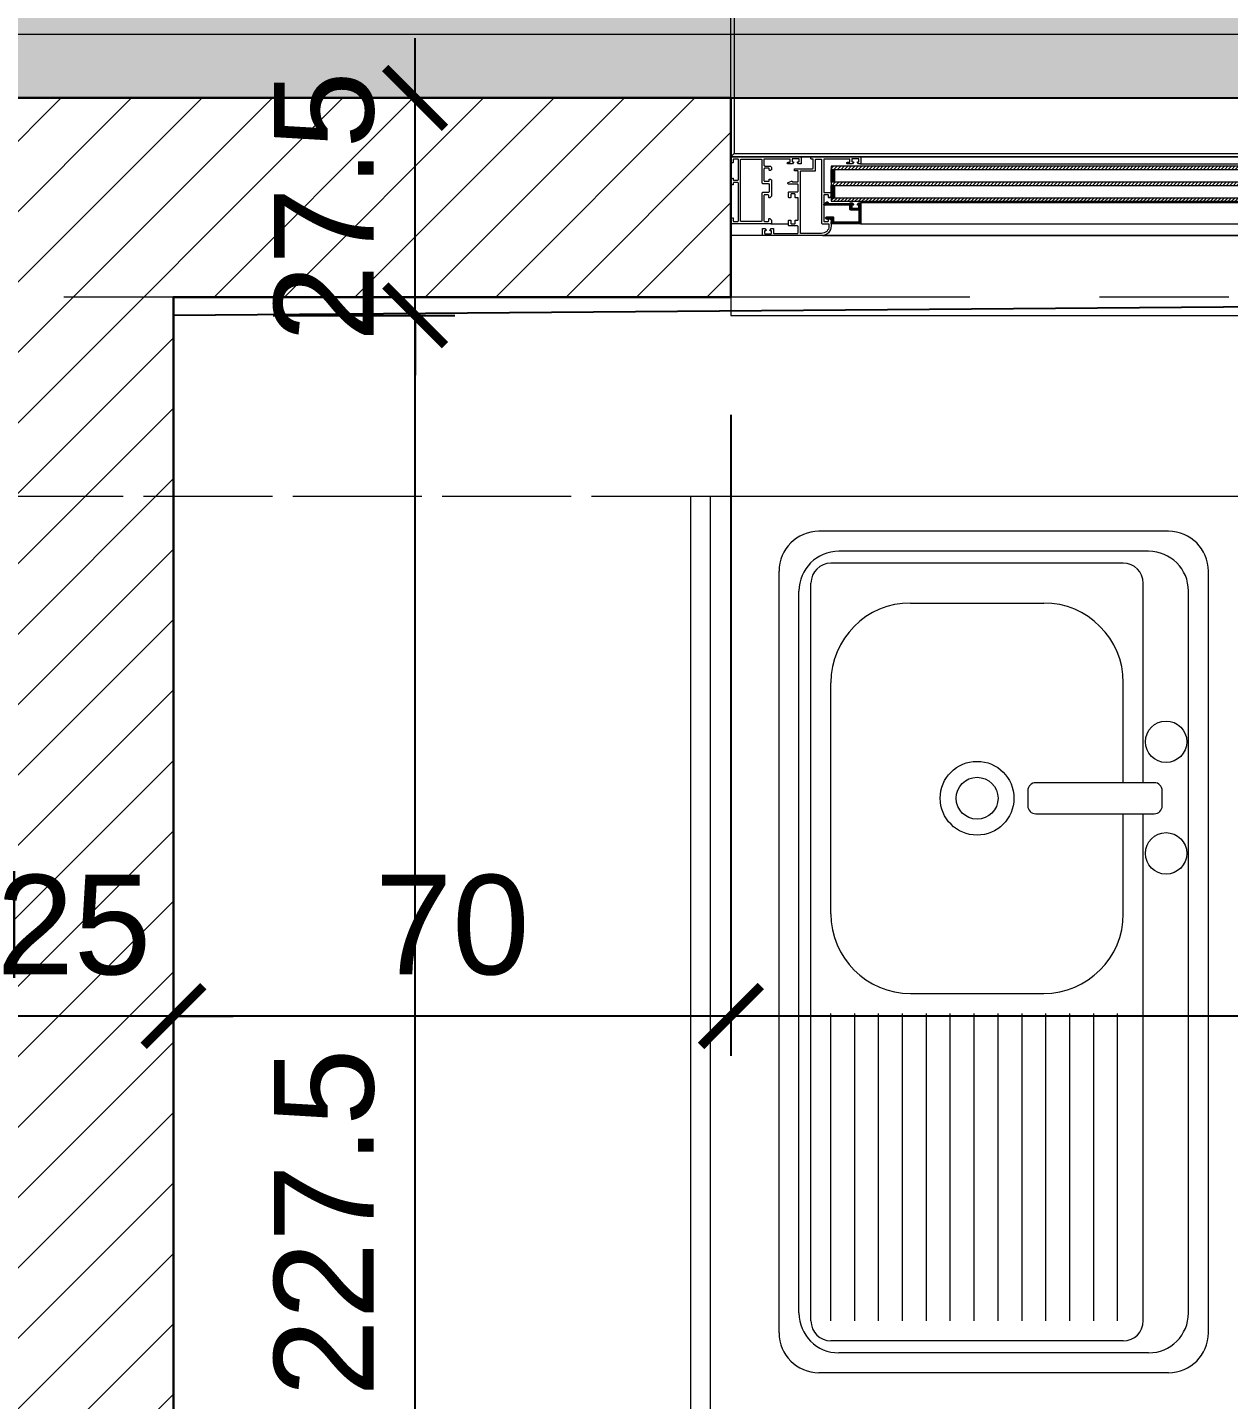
# Model space of a CAD drawing. Header units: centimetres. Extents: x 86156 to 91557, y -55119 to -48172.
# Drawn here: x 89925.4 to 90076.2, y -52220.7 to -52048.5 of the extents above; entities that cross this region are included whole.
import ezdxf

# ---------------------------------------------------------------- set-up
doc = ezdxf.new("R2010")
doc.units = ezdxf.units.CM
doc.header["$LTSCALE"] = 50
doc.header["$MEASUREMENT"] = 0
for name, pattern in [('AXES', [2, 1.25, -0.25, 0.25, -0.25]), ('CACHE', [0.375, 0.25, -0.125]), ('CACHE2', [4.7625, 3.175, -1.5875])]:
    doc.linetypes.add(name, pattern=pattern)
doc.layers.get('0').update_dxf_attribs({"color": 8})
for name, color, linetype in [('AXES', 10, 'AXES'), ('BORD', 5, 'Continuous'), ('COTE 50ème', 1, 'Continuous')]:
    doc.layers.add(name, color=color, linetype=linetype)
for name, color, linetype, lineweight in [('BETON CACHE', 4, 'CACHE', 5), ('BETON HACHURE', 253, 'Continuous', 13), ('ISOLATION', 252, 'Continuous', 0), ('MACONNERIE COUPE', 7, 'Continuous', 30), ('MACONNERIE HACHURE', 253, 'Continuous', 13), ('mobilimi', 8, 'Continuous', 9), ('WINDOWS', 21, 'Continuous', 5)]:
    doc.layers.add(name, color=color, linetype=linetype, lineweight=lineweight)
doc.layers.add('FMULT', color=150, linetype='Continuous', plot=False)
doc.styles.add('RS_TXT_50', font='arial.ttf', dxfattribs={"height": 12.5})
doc.dimstyles.new('RS_50CM_LINEAIRE', dxfattribs={"dimscale": 5, "dimtxt": 12.5, "dimasz": 1.5, "dimexe": 1, "dimexo": 2.5, "dimgap": 1, "dimtad": 1, "dimdec": 1, "dimrnd": 0.5, "dimdsep": 46, "dimtxsty": 'RS_TXT_50', "dimblk1": 'ARCHTICK', "dimblk2": 'ARCHTICK', "dimsah": 1, "dimcen": 2.5, "dimdle": 1, "dimclrt": 4, "dimadec": 0, "dimazin": 2, "dimtfac": 1, "dimtdec": 1, "dimtix": 1, "dimtmove": 2, "dimatfit": 3, "dimfxl": 1, "dimtolj": 1, "dimtzin": 0, "dimarcsym": 0})

# ---------------------------------------------------------------- blocks, each defined once
blk = doc.blocks.new('A$Ccef6f35f')
at = {"layer": 'AXES', "lineweight": 5, "ltscale": 1.3}
blk.add_line((3195, -1220), (-1985, -1220), dxfattribs=at)
blk = doc.blocks.new('DRITARE POS 2')
at = {"layer": 'WINDOWS'}
h = blk.add_hatch(dxfattribs=at)
h.set_pattern_fill('ANSI31', color=140, scale=2.5, angle=450)
h.set_pattern_definition([(135, (-46708.9128, -43852.52553), (-0.2209708691, -0.2209708691), [])])
h.paths.add_polyline_path([(-8.71, -100.09), (-8.71, -167.42), (-8.31, -167.42), (-8.31, -100.09)])
h.paths.add_polyline_path([(-6.71, -100.09), (-6.71, -167.42), (-6.31, -167.42), (-6.31, -100.09)])
h.paths.add_polyline_path([(-4.71, -100.09), (-4.71, -167.42), (-4.31, -167.42), (-4.31, -100.09)])
at = {"layer": 'WINDOWS', "transparency": 33554559}
h = blk.add_hatch(dxfattribs=at)
h.set_pattern_fill('ANSI31', color=140, angle=450)
h.set_pattern_definition([(135, (-46708.90849, -43869.52553), (-0.08838834765, -0.08838834765), [])])
h.paths.add_polyline_path([(-6.71, -167.42), (-8.31, -167.42), (-8.31, -167.02), (-6.71, -167.02)])
h.paths.add_polyline_path([(-4.71, -167.42), (-6.31, -167.42), (-6.31, -167.02), (-4.71, -167.02)])
h.paths.add_polyline_path([(-6.71, -100.49), (-8.31, -100.49), (-8.31, -100.09), (-6.71, -100.09)])
h.paths.add_polyline_path([(-4.71, -100.49), (-6.31, -100.49), (-6.31, -100.09), (-4.71, -100.09)])
h = blk.add_hatch(dxfattribs=at)
h.set_pattern_fill('ANSI31', color=256, angle=450)
h.set_pattern_definition([(135, (-46708.71279, -43862.46996), (-0.08838834765, -0.08838834765), [])])
h.paths.add_polyline_path([(-1.72, -167.05, -0.414214), (-1.81, -167.14), (-2.28, -167.14, 0.414214), (-2.37, -167.23), (-2.37, -167.97, 1.835735), (-2.15, -167.82), (-2.15, -167.36), (-1.74, -167.36), (-1.5, -167.42), (-1.5, -163.74, 0.414214), (-1.55, -163.69), (-4.06, -163.69, 0.414214), (-4.12, -163.74), (-4.12, -163.95, 0.250765), (-4.09, -163.99), (-3.92, -164.12, 0.599022), (-3.84, -164.08), (-3.84, -163.95), (-3.46, -163.95), (-3.46, -164.81), (-3.84, -164.81), (-3.84, -164.67, 0.649779), (-3.93, -164.63), (-4.1, -164.76, 0.212283), (-4.12, -164.81), (-4.12, -165.01, 0.414214), (-4.06, -165.07), (-4.02, -165.07), (-4.02, -167.81), (-4.15, -167.81, 0.603122), (-4.23, -167.96), (-3.99, -168.31, 0.737396), (-3.82, -168.26), (-3.82, -165.07), (-3.31, -165.07, 0.414214), (-3.22, -164.97), (-3.22, -163.91), (-1.81, -163.91, -0.414214), (-1.72, -164)])
at = {"layer": 'WINDOWS'}
for p, q in [((-0.01, -168.52), (0, -98.92)), ((-9.89, -163.72), (-9.89, -103.78)), ((-9, -163.74), (-9, -103.78)), ((-4.11, -103.78), (-4.12, -163.74)), ((-1.5, -163.74), (-1.49, -103.78)), ((-9.9, -171.27), (-9.9, -169.89)), ((-1.5, -175.01), (-1.5, -172.75))]:
    blk.add_line(p, q, dxfattribs=at)
at = {"layer": 'WINDOWS', "color": 165}
for points in [[(-9.9, 0), (-9.9, -180), (-33.9, -180), (-33.9, 0)], [(-10.3, -179.6), (-10.3, -0.4), (-9.9, 0), (-9.9, -180)], [(0, 0), (0, -180), (10, -180), (10, 0)], [(-9.9, -180), (-33.9, -180), (-33.9, -179.6), (-10.3, -179.6)]]:
    blk.add_lwpolyline(points, close=True, dxfattribs=at)
at = {"layer": 'WINDOWS'}
for points in [[(-9.9, -180), (-9.9, 0), (0, 0), (0, -180)], [(-1.78, -178.73), (-1.83, -178.79), (-9.56, -178.79), (-9.62, -178.73), (-9.62, -176.19), (-9.56, -176.14), (-6.63, -176.14), (-6.54, -176.04), (-6.54, -175.3), (-6.44, -175.2), (-5.51, -175.2), (-5.42, -175.3), (-5.42, -176.04), (-5.32, -176.14), (-1.83, -176.14), (-1.78, -176.19)]]:
    blk.add_lwpolyline(points, close=True, dxfattribs=at)
at = {"layer": 'WINDOWS', "color": 140}
for points in [[(-8.71, -100.09), (-8.71, -167.42), (-8.31, -167.42), (-8.31, -100.09)], [(-6.71, -100.09), (-6.71, -167.42), (-6.31, -167.42), (-6.31, -100.09)], [(-4.71, -100.09), (-4.71, -167.42), (-4.31, -167.42), (-4.31, -100.09)], [(-6.71, -167.42), (-8.31, -167.42), (-8.31, -167.02), (-6.71, -167.02)], [(-4.71, -167.42), (-6.31, -167.42), (-6.31, -167.02), (-4.71, -167.02)]]:
    blk.add_lwpolyline(points, close=True, dxfattribs=at)
at = {"layer": 'WINDOWS'}
for points in [[(0, -175.99, -0.414214), (-0.06, -176.04), (-0.84, -176.04, -0.414214), (-0.9, -175.99), (-0.9, -175.78, -0.250765), (-0.88, -175.73), (-0.71, -175.6, -0.599022), (-0.62, -175.65), (-0.62, -175.74, 0.414214), (-0.56, -175.8), (-0.3, -175.8, 0.414214), (-0.25, -175.74), (-0.25, -174.96, 0.414214), (-0.3, -174.9), (-0.56, -174.9, 0.414214), (-0.62, -174.96), (-0.62, -175.05, -0.599022), (-0.71, -175.1), (-0.88, -174.97, -0.250765), (-0.9, -174.92), (-0.9, -174.72, -0.414214), (-0.84, -174.66), (-0.34, -174.66, 0.414214), (-0.28, -174.61), (-0.28, -171.66, 0.414214), (-0.38, -171.56), (-1.12, -171.56, 0.414214), (-1.22, -171.66), (-1.22, -172.68, -0.414214), (-1.31, -172.78), (-1.87, -172.78, -0.414214), (-1.96, -172.68), (-1.96, -172.55, -0.414214), (-1.91, -172.5), (-1.55, -172.5, 0.414214), (-1.5, -172.44), (-1.5, -171.99, 0.414214), (-1.55, -171.94), (-1.91, -171.94, -0.414214), (-1.96, -171.88), (-1.96, -171.62, 0.414214), (-2.02, -171.56), (-4.71, -171.56, 0.414214), (-4.76, -171.62), (-4.76, -171.88, -0.414214), (-4.82, -171.94), (-5.17, -171.94, 0.414214), (-5.23, -171.99), (-5.23, -172.44, 0.414214), (-5.17, -172.5), (-4.82, -172.5, -0.414214), (-4.76, -172.55), (-4.76, -172.68, -0.414214), (-4.86, -172.78), (-5.42, -172.78, -0.414214), (-5.51, -172.68), (-5.51, -171.66, 0.414214), (-5.6, -171.56), (-6.39, -171.56, 0.414214), (-6.48, -171.66), (-6.48, -172.78, -0.809546), (-6.66, -172.81), (-6.85, -172.39, -0.543142), (-6.8, -172.31, 0.414214), (-6.74, -172.25), (-6.74, -171.66, 0.414214), (-6.84, -171.56), (-8.07, -171.56, 0.414214), (-8.12, -171.62), (-8.12, -171.97, -0.414214), (-8.18, -172.03), (-8.35, -172.03, -0.414214), (-8.4, -171.97), (-8.4, -169.75, 0.414214), (-8.5, -169.66), (-9.56, -169.66, 0.414214), (-9.62, -169.71), (-9.62, -169.92, -0.414214), (-9.67, -169.98), (-9.84, -169.98, -0.414214), (-9.9, -169.92), (-9.9, -163.74, -0.414214), (-9.84, -163.69), (-9.06, -163.69, -0.414214), (-9, -163.74), (-9, -163.95, -0.250765), (-9.03, -163.99), (-9.19, -164.12, -0.599022), (-9.28, -164.08), (-9.28, -163.98, 0.414214), (-9.34, -163.93), (-9.6, -163.93, 0.414214), (-9.65, -163.98), (-9.65, -164.77, 0.414214), (-9.6, -164.82), (-9.34, -164.82, 0.414214), (-9.28, -164.77), (-9.28, -164.67, -0.599022), (-9.19, -164.63), (-9.03, -164.76, -0.250765), (-9, -164.81), (-9, -165.38, -0.414214), (-9.06, -165.44), (-9.15, -165.44, -0.414214), (-9.21, -165.38), (-9.21, -165.12, 0.414214), (-9.26, -165.07), (-9.56, -165.07, 0.414214), (-9.62, -165.12), (-9.62, -168.3, 0.414214), (-9.56, -168.35), (-5.47, -168.35, 0.414214), (-5.42, -168.3), (-5.42, -167.47, -0.414214), (-5.36, -167.42), (-4.97, -167.42, -0.198912), (-4.93, -167.44), (-4.78, -167.59, -0.198912), (-4.76, -167.63), (-4.76, -167.7, -0.414214), (-4.82, -167.75), (-5.04, -167.75, 0.414214), (-5.14, -167.85), (-5.14, -168.26, 0.414214), (-5.04, -168.35), (-1.87, -168.35, 0.414214), (-1.78, -168.26), (-1.78, -167.85, 0.414214), (-1.87, -167.75), (-2.09, -167.75, -0.414214), (-2.15, -167.7), (-2.15, -167.63, -0.198912), (-2.13, -167.59), (-1.98, -167.44, -0.198912), (-1.94, -167.42), (-1.22, -167.42, -0.414214), (0, -168.63)], [(-1.74, -167.36), (-2.09, -167.36, 0.414214), (-2.15, -167.42), (-2.15, -167.79, 0.247394), (-2.13, -167.84, -1.657435), (-2.37, -167.97), (-2.37, -167.23, -0.414214), (-2.28, -167.14), (-1.81, -167.14, 0.414214), (-1.72, -167.05), (-1.72, -164, 0.414214), (-1.81, -163.91), (-3.16, -163.91, 0.414214), (-3.22, -163.97), (-3.22, -164.97, -0.414214), (-3.31, -165.07), (-3.76, -165.07, 0.414214), (-3.82, -165.12), (-3.82, -168.26, -0.737396), (-3.99, -168.31), (-4.23, -167.96, -0.603122), (-4.15, -167.81), (-4.08, -167.81, 0.414214), (-4.02, -167.75), (-4.02, -165.07), (-4.06, -165.07, -0.414214), (-4.12, -165.01), (-4.12, -164.81, -0.250765), (-4.09, -164.76), (-3.92, -164.63, -0.599022), (-3.84, -164.67), (-3.84, -164.75, 0.414214), (-3.78, -164.81), (-3.52, -164.81, 0.414214), (-3.46, -164.75), (-3.46, -164, 0.414214), (-3.52, -163.95), (-3.78, -163.95, 0.414214), (-3.84, -164), (-3.84, -164.08, -0.599022), (-3.92, -164.12), (-4.09, -163.99, -0.250765), (-4.12, -163.95), (-4.12, -163.74, -0.414214), (-4.06, -163.69), (-1.55, -163.69, -0.414214), (-1.5, -163.74), (-1.5, -167.36), (-1.5, -167.42), (-1.74, -167.42)], [(-1.5, -167.79, -0.414214), (-1.4, -167.7), (-1.18, -167.7), (-1.18, -167.7, -0.414214), (-0.28, -168.63), (-0.28, -171.23, -0.414214), (-0.34, -171.28), (-8.07, -171.28, -0.414214), (-8.12, -171.23), (-8.12, -169.47, 0.414214), (-8.22, -169.38), (-9.52, -169.38, -0.414214), (-9.62, -169.29), (-9.62, -168.73, -0.414214), (-9.52, -168.63), (-1.59, -168.63, 0.414214), (-1.5, -168.54)], [(-7.08, -175), (-7.02, -174.94, -0.198912), (-6.98, -174.92), (-4.97, -174.92, -0.198912), (-4.93, -174.94), (-4.78, -175.09, -0.198912), (-4.76, -175.13), (-4.76, -175.2, -0.414214), (-4.82, -175.26), (-5.01, -175.26, 0.340481), (-5.14, -175.35), (-5.14, -175.76, 0.414214), (-5.04, -175.86), (-1.87, -175.86, 0.414214), (-1.78, -175.76), (-1.78, -175.35, 0.414214), (-1.87, -175.26), (-2.09, -175.26, -0.414214), (-2.15, -175.2), (-2.15, -175.13, -0.198912), (-2.13, -175.09), (-1.98, -174.94, -0.198912), (-1.94, -174.92), (-1.55, -174.92, -0.414214), (-1.5, -174.98), (-1.5, -179.94, -0.414214), (-1.55, -180), (-2.13, -180, -0.322823), (-2.19, -179.96), (-2.24, -179.79, -0.511918), (-2.19, -179.72), (-1.87, -179.72, 0.414214), (-1.78, -179.63), (-1.78, -179.16, 0.414214), (-1.87, -179.07), (-6.57, -179.07, 0.414214), (-6.67, -179.16), (-6.67, -179.63, 0.414214), (-6.57, -179.72), (-6.44, -179.72, -0.511918), (-6.39, -179.79), (-6.45, -179.96, -0.322823), (-6.5, -180), (-7.12, -180, -0.322823), (-7.17, -179.96), (-7.23, -179.79, -0.511918), (-7.17, -179.72), (-7.04, -179.72, 0.414214), (-6.95, -179.63), (-6.95, -179.16, 0.414214), (-7.04, -179.07), (-9.52, -179.07, 0.414214), (-9.62, -179.16), (-9.62, -179.63, 0.414214), (-9.52, -179.72), (-9.21, -179.72, -0.511918), (-9.15, -179.79), (-9.21, -179.96, -0.322823), (-9.26, -180), (-9.84, -180, -0.414214), (-9.9, -179.94), (-9.9, -171.25, -0.414214), (-9.84, -171.19), (-9.06, -171.19, -0.414214), (-9, -171.25), (-9, -171.49, -0.250765), (-9.03, -171.53), (-9.19, -171.65, -0.599022), (-9.28, -171.6), (-9.28, -171.49, 0.414214), (-9.34, -171.43), (-9.6, -171.43, 0.414214), (-9.65, -171.49), (-9.65, -172.27, 0.414214), (-9.6, -172.33), (-9.34, -172.33, 0.414214), (-9.28, -172.27), (-9.28, -172.2, -0.599022), (-9.19, -172.15), (-9.03, -172.26, -0.250765), (-9, -172.31), (-9, -172.84, -1), (-9.21, -172.84), (-9.21, -172.63, 0.414214), (-9.26, -172.57), (-9.56, -172.57, 0.414214), (-9.62, -172.63), (-9.62, -175.8, 0.414214), (-9.56, -175.86), (-8.83, -175.86, 0.414214), (-8.74, -175.76), (-8.74, -175.11, -0.414214), (-8.55, -174.92), (-8.3, -174.92, -0.198912), (-8.26, -174.94), (-8.2, -175, -0.198912), (-8.18, -175.04), (-8.18, -175.15, -0.414214), (-8.24, -175.2), (-8.4, -175.2, 0.414214), (-8.46, -175.26), (-8.46, -175.76, 0.414214), (-8.37, -175.86), (-6.91, -175.86, 0.414214), (-6.82, -175.76), (-6.82, -175.26, 0.414214), (-6.87, -175.2), (-7.04, -175.2, -0.414214), (-7.1, -175.15), (-7.1, -175.04, -0.198912)]]:
    blk.add_lwpolyline(points, format="xyb", close=True, dxfattribs=at)
blk = doc.blocks.new('_ArchTick')
at = {"color": 0, "linetype": 'ByBlock', "const_width": 0.15}
blk.add_lwpolyline([(-0.5, -0.5), (0.5, 0.5)], dxfattribs=at)
blk = doc.blocks.new('*D1677')
at = {"layer": 'COTE 50ème', "color": 0, "lineweight": -2, "ltscale": 0.5, "transparency": 16777216}
for p, q in [((90193.76, -52094.86), (90193.76, -52177.59)), ((90013.76, -52097.16), (90013.76, -52177.59)), ((90198.76, -52172.59), (90008.76, -52172.59))]:
    blk.add_line(p, q, dxfattribs=at)
at = {"layer": 'Defpoints', "color": 0, "ltscale": 0.5, "transparency": 16777216}
for p in [(90193.76, -52082.36), (90013.76, -52084.66), (90013.76, -52172.59)]:
    blk.add_point(p, dxfattribs=at)
at = {"layer": 'COTE 50ème', "color": 0, "lineweight": -2, "ltscale": 0.5, "transparency": 16777216, "xscale": 7.5, "yscale": 7.5, "zscale": 7.5, "rotation": 180}
blk.add_blockref('_ArchTick', (90013.76, -52172.59), dxfattribs=at)
at = {"layer": 'COTE 50ème', "color": 0, "lineweight": -2, "ltscale": 0.5, "transparency": 16777216, "xscale": 7.5, "yscale": 7.5, "zscale": 7.5}
blk.add_blockref('_ArchTick', (90193.76, -52172.59), dxfattribs=at)
at = {"layer": 'COTE 50ème', "color": 4, "ltscale": 0.5, "transparency": 16777216, "insert": (90103.76, -52161.21), "char_height": 12.5, "attachment_point": 5, "style": 'RS_TXT_50'}
blk.add_mtext('\\A1;180', dxfattribs=at)
blk = doc.blocks.new('*D1678')
at = {"layer": 'COTE 50ème', "color": 0, "lineweight": -2, "ltscale": 0.5, "transparency": 16777216}
for p, q in [((89943.76, -52097.16), (89943.76, -52177.59)), ((90013.76, -52097.16), (90013.76, -52177.59)), ((90018.76, -52172.59), (89938.76, -52172.59))]:
    blk.add_line(p, q, dxfattribs=at)
at = {"layer": 'Defpoints', "color": 0, "ltscale": 0.5, "transparency": 16777216}
for p in [(89943.76, -52084.66), (90013.76, -52084.66), (89943.76, -52172.59)]:
    blk.add_point(p, dxfattribs=at)
at = {"layer": 'COTE 50ème', "color": 0, "lineweight": -2, "ltscale": 0.5, "transparency": 16777216, "xscale": 7.5, "yscale": 7.5, "zscale": 7.5, "rotation": 180}
blk.add_blockref('_ArchTick', (89943.76, -52172.59), dxfattribs=at)
at = {"layer": 'COTE 50ème', "color": 0, "lineweight": -2, "ltscale": 0.5, "transparency": 16777216, "xscale": 7.5, "yscale": 7.5, "zscale": 7.5}
blk.add_blockref('_ArchTick', (90013.76, -52172.59), dxfattribs=at)
at = {"layer": 'COTE 50ème', "color": 4, "ltscale": 0.5, "transparency": 16777216, "insert": (89978.76, -52161.21), "char_height": 12.5, "attachment_point": 5, "style": 'RS_TXT_50'}
blk.add_mtext('\\A1;70', dxfattribs=at)
blk = doc.blocks.new('*D1679')
at = {"layer": 'COTE 50ème', "color": 0, "lineweight": -2, "ltscale": 0.5, "transparency": 16777216}
for p, q in [((89943.76, -52097.16), (89943.76, -52177.59)), ((89918.76, -52119.86), (89918.76, -52177.59)), ((89918.76, -52172.59), (89911.26, -52172.59)), ((89943.76, -52172.59), (89918.76, -52172.59)), ((89943.76, -52172.59), (89951.26, -52172.59))]:
    blk.add_line(p, q, dxfattribs=at)
at = {"layer": 'Defpoints', "color": 0, "ltscale": 0.5, "transparency": 16777216}
for p in [(89943.76, -52084.66), (89918.76, -52107.36), (89918.76, -52172.59)]:
    blk.add_point(p, dxfattribs=at)
at = {"layer": 'COTE 50ème', "color": 0, "lineweight": -2, "ltscale": 0.5, "transparency": 16777216, "xscale": 7.5, "yscale": 7.5, "zscale": 7.5}
blk.add_blockref('_ArchTick', (89918.76, -52172.59), dxfattribs=at)
at = {"layer": 'COTE 50ème', "color": 0, "lineweight": -2, "ltscale": 0.5, "transparency": 16777216, "xscale": 7.5, "yscale": 7.5, "zscale": 7.5, "rotation": 180}
blk.add_blockref('_ArchTick', (89943.76, -52172.59), dxfattribs=at)
at = {"layer": 'COTE 50ème', "color": 4, "ltscale": 0.5, "transparency": 16777216, "insert": (89931.26, -52161.21), "char_height": 12.5, "attachment_point": 5, "style": 'RS_TXT_50'}
blk.add_mtext('\\A1;25', dxfattribs=at)
blk = doc.blocks.new('*D1699')
at = {"layer": 'COTE 50ème', "color": 0, "lineweight": -2, "ltscale": 0.5, "transparency": 16777216}
for p, q in [((89974.1, -52317.36), (89974.1, -52079.66)), ((89956.26, -52084.66), (89979.1, -52084.66)), ((89956.26, -52312.36), (89979.1, -52312.36))]:
    blk.add_line(p, q, dxfattribs=at)
at = {"layer": 'Defpoints', "color": 0, "ltscale": 0.5, "transparency": 16777216}
for p in [(89943.76, -52084.66), (89974.1, -52084.66), (89943.76, -52312.36)]:
    blk.add_point(p, dxfattribs=at)
at = {"layer": 'COTE 50ème', "color": 0, "lineweight": -2, "ltscale": 0.5, "transparency": 16777216, "xscale": 7.5, "yscale": 7.5, "zscale": 7.5}
for p, rotation in [((89974.1, -52084.66), 90), ((89974.1, -52312.36), 270)]:
    blk.add_blockref('_ArchTick', p, dxfattribs=dict(at, rotation=rotation))
at = {"layer": 'COTE 50ème', "color": 4, "ltscale": 0.5, "transparency": 16777216, "insert": (89962.72, -52198.51), "char_height": 12.5, "attachment_point": 5, "rotation": 90, "style": 'RS_TXT_50'}
blk.add_mtext('\\A1;227.5', dxfattribs=at)
blk = doc.blocks.new('*D1700')
at = {"layer": 'COTE 50ème', "color": 0, "lineweight": -2, "ltscale": 0.5, "transparency": 16777216}
for p, q in [((89974.1, -52057.37), (89974.1, -52049.87)), ((89956.26, -52057.37), (89979.1, -52057.37)), ((89974.1, -52084.66), (89974.1, -52057.37)), ((89956.26, -52084.66), (89979.1, -52084.66)), ((89974.1, -52084.66), (89974.1, -52092.16))]:
    blk.add_line(p, q, dxfattribs=at)
at = {"layer": 'Defpoints', "color": 0, "ltscale": 0.5, "transparency": 16777216}
for p in [(89943.76, -52057.37), (89974.1, -52057.37), (89943.76, -52084.66)]:
    blk.add_point(p, dxfattribs=at)
at = {"layer": 'COTE 50ème', "color": 0, "lineweight": -2, "ltscale": 0.5, "transparency": 16777216, "xscale": 7.5, "yscale": 7.5, "zscale": 7.5}
for p, rotation in [((89974.1, -52057.37), 270), ((89974.1, -52084.66), 90)]:
    blk.add_blockref('_ArchTick', p, dxfattribs=dict(at, rotation=rotation))
at = {"layer": 'COTE 50ème', "color": 4, "ltscale": 0.5, "transparency": 16777216, "insert": (89962.72, -52071.02), "char_height": 12.5, "attachment_point": 5, "rotation": 90, "style": 'RS_TXT_50'}
blk.add_mtext('\\A1;27.5', dxfattribs=at)

msp = doc.modelspace()

# ---------------------------------------------------------------- hatches: boundary and pattern name
at = {"layer": 'BETON HACHURE', "ltscale": 0.5, "transparency": 33554559}
h = msp.add_hatch(color=256, dxfattribs=at)
h.dxf.hatch_style = 1
h.paths.add_polyline_path([(89857.95, -49968.55), (89601.54, -49712.14), (89017.58, -49863.16), (88999.75, -49863.16), (88314.75, -49713.17), (88293.27, -49713.16), (87031.8, -49846.89), (86857.57, -50021.45), (86757.23, -51272.48), (86839.4, -52045.38), (86669.47, -52571.17), (86746.67, -53900.72), (86983.5, -54130.12), (88279.55, -54131.55), (88279.55, -54261.56), (89504.55, -54261.56), (89504.55, -54401.56), (90492.95, -54401.56), (90492.95, -51921.06), (89857.95, -51772.6)])
h.paths.add_polyline_path([(89837.95, -51788.46), (90472.95, -51936.92), (90472.95, -54381.56), (89524.55, -54381.56), (89524.55, -54241.56), (88299.55, -54241.56), (88299.55, -54111.57), (86991.6, -54110.13), (86766.18, -53891.78), (86689.65, -52573.76), (86859.73, -52047.49), (86777.31, -51272.22), (86876.91, -50030.38), (87040.95, -49866.03), (88294.32, -49733.16), (88312.58, -49733.17), (88997.58, -49883.16), (89020.13, -49883.16), (89595.48, -49734.36), (89837.95, -49976.84)], flags=16)
at = {"layer": 'ISOLATION', "transparency": 33554687}
h = msp.add_hatch(dxfattribs=at)
h.set_pattern_fill('INSUL', color=256, scale=10, angle=45)
h.set_pattern_definition([(45, (-1034.999, 6600.286), (-2.65165043, 2.65165043), []), (45, (-1035.8827, 6601.17), (-2.65165043, 2.65165043), [1.25, -1.25]), (45, (-1036.7666, 6602.0538), (-2.65165043, 2.65165043), [1.25, -1.25])])
h.paths.add_polyline_path([(90391.75, -52049.36), (90391.75, -52115.36), (90266.76, -52115.36), (90266.76, -52154.25), (90258.76, -52154.25), (90258.76, -52107.36), (90383.76, -52107.36), (90383.76, -52057.36), (89398.76, -52057.36), (89398.76, -52049.36)])
at = {"layer": 'MACONNERIE HACHURE'}
h = msp.add_hatch(dxfattribs=at)
h.set_pattern_fill('ANSI31', color=256, scale=50, style=0)
h.paths.add_polyline_path([(87758.76, -52955.37), (87778.76, -52955.37), (87778.76, -52947.37), (87758.76, -52947.37)])
h.paths.add_polyline_path([(88286.04, -52214.87), (88333.76, -52214.87), (88333.76, -52217.37), (88286.04, -52217.37)])
h.paths.add_polyline_path([(88508.76, -52214.87), (88511.26, -52214.87), (88511.26, -52217.37), (88508.76, -52217.37)], flags=17)
h.paths.add_polyline_path([(88732.51, -52214.87), (88735.01, -52214.87), (88735.01, -52217.37), (88732.51, -52217.37)], flags=17)
h.paths.add_polyline_path([(89529.77, -52445.36), (89529.77, -52457.35), (89443.76, -52457.37), (89443.76, -52445.36)])
h.paths.add_polyline_path([(89053.75, -52176.06), (89123.76, -52176.06), (89123.76, -52181.06), (89053.75, -52181.06)])
h.paths.add_polyline_path([(89053.75, -52241.87), (89123.76, -52241.87), (89123.76, -52246.87), (89053.75, -52246.87)])
h.paths.add_polyline_path([(89053.75, -52321.87), (89123.76, -52321.87), (89123.76, -52326.87), (89053.75, -52326.87)], flags=17)
h.paths.add_polyline_path([(88422.51, -52214.87), (88422.51, -52217.37), (88428.76, -52217.37), (88428.76, -52214.87), (88425.01, -52214.87), (88425.01, -52082.37), (88422.51, -52082.37)], flags=17)
h.paths.add_polyline_path([(88425.01, -52217.37), (88420.01, -52217.37), (88420.01, -52214.87), (88422.51, -52214.87), (88422.51, -52082.37), (88425.01, -52082.37)], flags=17)
h.paths.add_polyline_path([(88333.76, -52214.87), (88333.76, -52217.37), (88340.01, -52217.37), (88340.01, -52214.87), (88336.26, -52214.87), (88336.26, -52082.37), (88333.76, -52082.37)], flags=16)
h.paths.add_polyline_path([(88336.26, -52217.37), (88331.26, -52217.37), (88331.26, -52214.87), (88333.76, -52214.87), (88333.76, -52082.37), (88336.26, -52082.37)])
h.paths.add_polyline_path([(88821.26, -52214.87), (88821.26, -52217.37), (88815.01, -52217.37), (88815.01, -52214.87), (88818.76, -52214.87), (88818.76, -52082.37), (88821.26, -52082.37)], flags=17)
h.paths.add_polyline_path([(88818.76, -52217.37), (88823.76, -52217.37), (88823.76, -52214.87), (88821.26, -52214.87), (88821.26, -52082.37), (88818.76, -52082.37)], flags=17)
h.paths.add_polyline_path([(88910.01, -52214.87), (88910.01, -52217.37), (88903.76, -52217.37), (88903.76, -52214.87), (88907.51, -52214.87), (88907.51, -52082.37), (88910.01, -52082.37)], flags=17)
h.paths.add_polyline_path([(88998.76, -52214.87), (88998.76, -52217.37), (88992.51, -52217.37), (88992.51, -52214.87), (88996.26, -52214.87), (88996.26, -52082.37), (88998.76, -52082.37)], flags=17)
h.paths.add_polyline_path([(88907.51, -52217.37), (88912.51, -52217.37), (88912.51, -52214.87), (88910.01, -52214.87), (88910.01, -52082.37), (88907.51, -52082.37)], flags=17)
h.paths.add_polyline_path([(88017.09, -52412.37), (87993.76, -52412.37), (87993.76, -52392.37), (88017.09, -52392.37)])
h.paths.add_polyline_path([(88183.76, -52412.37), (88143.76, -52412.37), (88143.76, -52392.37), (88183.76, -52392.37)])
h.paths.add_polyline_path([(87802.09, -52412.37), (87778.76, -52412.37), (87778.76, -52392.37), (87802.09, -52392.37)])
h.paths.add_polyline_path([(87968.76, -52412.37), (87928.76, -52412.37), (87928.76, -52392.37), (87968.76, -52392.37)])
h.paths.add_polyline_path([(87758.76, -52562.37), (87778.76, -52562.37), (87778.76, -52412.37), (87758.76, -52412.37)])
h.paths.add_polyline_path([(87758.76, -52797.37), (87778.76, -52797.37), (87778.76, -52742.37), (87758.76, -52742.37)])
h.paths.add_polyline_path([(87758.76, -53222.37), (87778.76, -53222.37), (87778.76, -53135.37), (87758.76, -53135.37)])
h.paths.add_polyline_path([(87778.76, -53342.49), (88183.76, -53342.49), (88183.76, -53323.37), (87778.76, -53323.37)])
h.paths.add_polyline_path([(88183.76, -53323.37), (88203.76, -53323.37), (88203.76, -52847.37), (88183.76, -52847.37)])
h.paths.add_polyline_path([(88298.76, -52797.37), (88318.76, -52797.37), (88318.76, -52742.37), (88298.76, -52742.37)])
h.paths.add_polyline_path([(88203.76, -52412.37), (88203.76, -52439.04), (88261.26, -52439.04), (88261.26, -52404.04), (88203.76, -52404.04), (88203.76, -52394.04), (88271.26, -52394.04), (88271.26, -52439.04), (88511.26, -52439.04), (88511.26, -52429.04), (88523.26, -52429.04), (88523.26, -52459.04), (88318.76, -52459.04), (88318.76, -52562.37), (88298.76, -52562.37), (88298.76, -52459.04), (88183.76, -52459.04), (88183.76, -52412.37)])
h.paths.add_polyline_path([(88333.76, -52057.37), (88333.76, -52082.37), (88511.26, -52082.37), (88511.26, -52338.82), (88523.26, -52338.82), (88523.26, -52328.82), (88531.26, -52328.82), (88531.26, -52316.82), (88523.26, -52316.82), (88523.58, -52082.16), (88720.51, -52082.37), (88720.51, -52317.04), (88631.26, -52317.04), (88631.26, -52329.04), (88720.51, -52329.04), (88720.51, -52347.05), (88732.51, -52347.05), (88732.51, -52082.37), (88998.76, -52082.37), (88998.76, -52057.37)])
h.paths.add_polyline_path([(89123.76, -52321.87), (89093.76, -52321.87), (89093.76, -52439.04), (88732.51, -52439.04), (88732.51, -52429.04), (88720.51, -52429.04), (88720.51, -52459.04), (89123.76, -52459.04), (89123.76, -52439.04), (89098.76, -52439.04), (89098.76, -52421.87), (89123.76, -52421.87), (89123.76, -52416.87), (89098.76, -52416.87), (89098.76, -52381.87), (89123.76, -52381.87), (89123.76, -52361.87), (89098.76, -52361.87), (89098.76, -52326.87), (89123.76, -52326.87)])
h.paths.add_polyline_path([(89418.76, -52612.37), (89258.76, -52612.37), (89258.76, -52632.37), (89443.76, -52632.37), (89443.76, -52562.37), (89418.76, -52562.37)])
h.paths.add_polyline_path([(89148.76, -52573.37), (89148.76, -52612.37), (89158.76, -52612.37), (89158.76, -52632.37), (89123.76, -52632.37), (89123.76, -52573.37)])
h.paths.add_polyline_path([(89033.76, -52540.37), (89033.76, -52797.37), (89053.76, -52797.37), (89053.76, -52552.37), (89123.76, -52552.37), (89123.76, -52540.37)])
h.paths.add_polyline_path([(89753.76, -53120.37), (89650.76, -53120.37), (89650.76, -53132.37), (90131.82, -53132.37), (90131.82, -53112.37), (89773.76, -53112.37), (89773.76, -52714.37), (89753.76, -52714.37), (89753.76, -52797.37), (89650.76, -52797.37), (89650.76, -52807.37), (89753.76, -52807.37)])
h.paths.add_polyline_path([(89558.76, -53132.37), (89548.76, -53132.37), (89548.76, -53120.37), (89558.76, -53120.37)])
h.paths.add_polyline_path([(89548.76, -52807.37), (89558.76, -52807.37), (89558.76, -52797.37), (89548.76, -52797.37)])
h.paths.add_polyline_path([(89513.76, -52777.38), (89533.76, -52777.38), (89533.76, -52797.37), (89513.76, -52797.37)])
h.paths.add_polyline_path([(89621.76, -52365.37), (89633.76, -52365.37), (89633.76, -52292.38), (89621.76, -52292.38)], flags=17)
h.paths.add_polyline_path([(89444.26, -52540.37), (89444.26, -52552.37), (89513.76, -52552.37), (89513.76, -52687.37), (89533.76, -52687.37), (89533.76, -52552.37), (89633.76, -52552.37), (89633.76, -52435.37), (89621.76, -52435.37), (89621.76, -52445.36), (89611.76, -52445.36), (89611.76, -52457.36), (89621.76, -52457.36), (89621.76, -52540.37)])
h.paths.add_polyline_path([(90013.76, -52057.37), (90013.76, -52082.37), (89943.76, -52082.37), (89943.76, -52312.37), (89773.76, -52312.37), (89773.76, -52622.37), (89753.76, -52622.37), (89753.76, -52292.37), (89923.76, -52292.37), (89923.76, -52082.37), (89568.76, -52082.37), (89568.76, -52057.37)])
h.paths.add_polyline_path([(90233.76, -52424.26), (90233.76, -52502.37), (90358.76, -52502.37), (90358.76, -52567.37), (90383.76, -52567.37), (90383.76, -52477.37), (90258.76, -52477.37), (90258.76, -52424.26)])
h.paths.add_polyline_path([(90233.76, -53062.37), (90233.81, -53112.37), (90223.82, -53112.37), (90223.82, -53132.37), (90233.83, -53132.37), (90233.87, -53182.37), (90258.76, -53182.37), (90258.76, -53132.37), (90383.76, -53132.37), (90383.76, -53112.37), (90258.76, -53112.37), (90258.76, -53062.37)])
h.paths.add_polyline_path([(89103.59, -52902.37), (89053.76, -52902.37), (89053.76, -52942.37), (89103.59, -52942.37)])
h.paths.add_polyline_path([(89263.76, -52902.37), (89223.76, -52902.37), (89223.76, -52942.37), (89263.76, -52942.37)])
h.paths.add_polyline_path([(88553.76, -54162.37), (88653.76, -54162.37), (88653.76, -54187.37), (88553.76, -54187.37)])
h.paths.add_polyline_path([(88333.76, -54052.37), (88308.76, -54052.37), (88308.76, -54072.37), (88333.76, -54072.37)])
h.paths.add_polyline_path([(88208.76, -53742.37), (88208.76, -53677.37), (88183.76, -53677.37), (88183.76, -53767.37), (88308.76, -53767.37), (88308.76, -53782.37), (88333.76, -53782.37), (88333.76, -53742.37)])
h.paths.add_polyline_path([(89028.76, -53932.37), (89028.76, -54072.37), (89053.76, -54072.37), (89053.76, -53957.37), (89071.26, -53957.37), (89071.26, -53932.37)])
h.paths.add_polyline_path([(88333.76, -54122.37), (88333.76, -54162.37), (88373.76, -54162.37), (88373.76, -54187.37), (88308.76, -54187.37), (88308.76, -54122.37)])
h.paths.add_polyline_path([(88893.76, -54162.37), (88833.76, -54162.37), (88833.76, -54187.37), (88918.76, -54187.37), (88918.76, -54122.37), (88918.76, -54122.37), (88903.76, -54122.37), (88903.76, -54072.37), (88893.76, -54072.37)])
h.paths.add_polyline_path([(88208.76, -53447.37), (88183.76, -53447.37), (88183.76, -53497.37), (88208.76, -53497.37)])
h.paths.add_polyline_path([(89463.92, -52902.37), (89513.76, -52902.37), (89513.76, -52942.37), (89463.92, -52942.37)])
h.paths.add_polyline_path([(89303.76, -52902.37), (89343.76, -52902.37), (89343.76, -52942.37), (89303.76, -52942.37)])
h.paths.add_polyline_path([(90013.76, -54162.37), (89913.76, -54162.37), (89913.76, -54187.37), (90013.76, -54187.37)])
h.paths.add_polyline_path([(90233.76, -54052.37), (90258.76, -54052.37), (90258.76, -54072.37), (90233.76, -54072.37)])
h.paths.add_polyline_path([(89251.26, -53932.37), (89251.26, -53957.37), (89268.76, -53957.37), (89268.76, -54122.37), (89298.76, -54122.37), (89298.76, -53957.37), (89316.37, -53957.37), (89316.37, -53932.37)])
h.paths.add_polyline_path([(90358.76, -53742.37), (90358.76, -53677.37), (90383.76, -53677.37), (90383.76, -53767.37), (90258.76, -53767.37), (90258.76, -53782.37), (90233.76, -53782.37), (90233.76, -53742.37)])
h.paths.add_polyline_path([(89538.76, -53932.37), (89538.76, -54072.37), (89513.76, -54072.37), (89513.76, -53957.37), (89496.26, -53957.37), (89496.26, -53932.37)])
h.paths.add_polyline_path([(90233.76, -54122.37), (90233.76, -54162.37), (90193.76, -54162.37), (90193.76, -54187.37), (90258.76, -54187.37), (90258.76, -54122.37)])
h.paths.add_polyline_path([(89673.76, -54162.37), (89733.76, -54162.37), (89733.76, -54187.37), (89648.76, -54187.37), (89648.76, -54122.37), (89648.76, -54122.37), (89663.76, -54122.37), (89663.76, -54072.37), (89673.76, -54072.37)])
h.paths.add_polyline_path([(90358.76, -52797.37), (90383.76, -52797.37), (90383.76, -52747.37), (90358.76, -52747.37)])
h.paths.add_polyline_path([(90358.76, -53447.37), (90383.76, -53447.37), (90383.76, -53497.37), (90358.76, -53497.37)])
h.paths.add_polyline_path([(90233.76, -52847.37), (90258.76, -52847.37), (90258.76, -52902.26), (90233.76, -52902.26)])
h.paths.add_polyline_path([(90233.76, -53397.37), (90258.76, -53397.37), (90258.76, -53342.49), (90233.76, -53342.49)])
h.paths.add_polyline_path([(90193.76, -52082.36), (90233.76, -52082.36), (90233.76, -52057.36), (90193.76, -52057.36)])
h.paths.add_polyline_path([(90233.76, -52154.25), (90258.76, -52154.25), (90258.76, -52107.36), (90233.76, -52107.36)])
h.paths.add_polyline_path([(89298.76, -52082.36), (89148.76, -52082.36), (89148.76, -52057.36), (89298.76, -52057.36)])
h.paths.add_polyline_path([(89418.76, -52082.36), (89398.76, -52082.36), (89398.76, -52057.36), (89418.76, -52057.36)])
at = {"layer": 'mobilimi', "lineweight": 5, "ltscale": 2, "true_color": 0x58ba48, "transparency": 33554559}
h = msp.add_hatch(color=85, dxfattribs=at)
h.dxf.hatch_style = 1
h.paths.add_polyline_path([(90383.75, -52057.37), (90383.75, -52122.59), (90480.95, -52122.59), (90480.95, -51930.58), (89850.75, -51783.24), (89850.75, -52057.37)])
at = {"layer": 'WINDOWS'}
h = msp.add_hatch(color=140, dxfattribs=at)
h.dxf.hatch_style = 1
h.paths.add_polyline_path([(89018.83, -49872.96), (88998.69, -49872.96), (88313.69, -49722.97), (88293.78, -49722.96), (87036.29, -49856.27), (86867.05, -50025.82), (86767.07, -51272.35), (86849.36, -52046.42), (86679.36, -52572.44), (86756.23, -53896.34), (86987.47, -54120.32), (88289.35, -54121.76), (88289.35, -54251.76), (89514.35, -54251.76), (89514.35, -54391.76), (90483.15, -54391.76), (90483.15, -51928.83), (89848.15, -51780.37), (89848.15, -49972.61), (89598.57, -49723.03)])
h.paths.add_polyline_path([(89597.96, -49725.25), (89846.15, -49973.44), (89846.15, -51781.96), (90481.15, -51930.42), (90481.15, -54389.76), (89516.35, -54389.76), (89516.35, -54249.76), (88291.35, -54249.76), (88291.35, -54119.77), (86988.28, -54118.32), (86758.18, -53895.45), (86681.38, -52572.7), (86851.4, -52046.63), (86769.08, -51272.33), (86868.98, -50026.72), (87037.2, -49858.18), (88293.89, -49724.96), (88313.47, -49724.97), (88998.47, -49874.96), (89019.08, -49874.96)], flags=16)

# ---------------------------------------------------------------- linework, layer by layer
at = {"layer": 'BETON CACHE'}
msp.add_lwpolyline([(86849.95, -52107.37), (90483.75, -52107.37), (90483.75, -52057.37), (86849.95, -52057.37)], close=True, dxfattribs=at)
at = {"layer": 'BETON CACHE', "lineweight": 5, "ltscale": 0.5}
for points in [[(90383.76, -54122.36), (88183.76, -54122.36), (88183.76, -52057.36), (90383.76, -52057.36)], [(90333.76, -54072.36), (88233.76, -54072.36), (88233.76, -52107.36), (90333.76, -52107.36)]]:
    msp.add_lwpolyline(points, close=True, dxfattribs=at)
at = {"layer": 'BORD', "color": 2, "linetype": 'CACHE2', "lineweight": 5, "ltscale": 0.5}
msp.add_lwpolyline([(90383.76, -53782.37), (90383.76, -52462.37), (90483.76, -52462.37), (90483.76, -52122.37), (90383.76, -52122.37), (90383.76, -52057.37), (88183.76, -52057.37), (88183.76, -52088.99), (87758.76, -52088.99), (87758.76, -53342.47)], dxfattribs=at)
at = {"layer": 'FMULT', "ltscale": 0.5}
for points in [[(90383.75, -52057.37), (90383.75, -52122.59), (90480.95, -52122.59), (90480.95, -51930.58), (89850.75, -51783.24), (89850.75, -52057.37)], [(89773.76, -53112.36), (90233.81, -53112.36), (90233.81, -52797.37), (90358.76, -52797.37), (90358.76, -52502.36), (90233.76, -52502.36), (90233.76, -52082.36), (89943.76, -52084.66), (89943.76, -52312.36), (89773.76, -52312.36)]]:
    msp.add_lwpolyline(points, close=True, dxfattribs=at)
at = {"layer": 'ISOLATION', "lineweight": 5, "ltscale": 0.5}
msp.add_lwpolyline([(90391.75, -52049.36), (90391.75, -52115.36), (90266.76, -52115.36), (90266.76, -52154.25), (90258.76, -52154.25), (90258.76, -52107.36), (90383.76, -52107.36), (90383.76, -52057.36), (89398.76, -52057.36), (89398.76, -52049.36)], close=True, dxfattribs=at)
at = {"layer": 'ISOLATION'}
msp.add_lwpolyline([(90008.7, -52327.36), (90008.7, -52107.36), (90088.7, -52107.36), (90088.7, -52327.36)], close=True, dxfattribs=at)
at = {"layer": 'MACONNERIE COUPE'}
msp.add_lwpolyline([(90013.76, -52057.36), (90013.76, -52082.36), (89943.76, -52082.36), (89943.76, -52312.36), (89773.76, -52312.36), (89773.76, -52622.36), (89753.76, -52622.36), (89753.76, -52292.36), (89923.76, -52292.36), (89923.76, -52082.36), (89568.76, -52082.36), (89568.76, -52057.36)], close=True, dxfattribs=at)
at = {"layer": 'mobilimi'}
for p, q in [((90008.7, -52327.36), (90008.7, -52107.36)), ((90011.2, -52327.36), (90011.2, -52107.36)), ((90068.7, -52111.76), (90024.8, -52111.76)), ((90066.2, -52114.26), (90027.3, -52114.26)), ((90063.02, -52115.76), (90026.3, -52115.76)), ((90019.8, -52212.36), (90019.8, -52116.76)), ((90023.8, -52210.86), (90023.8, -52118.26)), ((90065.52, -52143.31), (90065.52, -52118.26)), ((90073.7, -52212.36), (90073.7, -52116.76)), ((90022.3, -52209.86), (90022.3, -52119.26)), ((90071.2, -52209.86), (90071.2, -52119.26)), ((90036.3, -52120.76), (90053.02, -52120.76)), ((90026.3, -52159.76), (90026.3, -52130.76)), ((90063.02, -52143.31), (90063.02, -52130.76)), ((90066.91, -52143.31), (90052.03, -52143.31)), ((90051.03, -52144.31), (90051.03, -52146.21)), ((90067.91, -52146.21), (90067.91, -52144.31)), ((90052.03, -52147.21), (90066.91, -52147.21)), ((90063.02, -52159.76), (90063.02, -52147.21)), ((90065.52, -52210.86), (90065.52, -52147.21)), ((90036.3, -52169.76), (90053.02, -52169.76)), ((90026.3, -52210.86), (90026.3, -52172.26)), ((90029.3, -52210.86), (90029.3, -52172.26)), ((90032.3, -52210.86), (90032.3, -52172.26)), ((90035.3, -52210.86), (90035.3, -52172.26)), ((90038.3, -52210.86), (90038.3, -52172.26)), ((90041.3, -52210.86), (90041.3, -52172.26)), ((90044.3, -52210.86), (90044.3, -52172.26)), ((90047.3, -52210.86), (90047.3, -52172.26)), ((90050.3, -52210.86), (90050.3, -52172.26)), ((90053.3, -52210.86), (90053.3, -52172.26)), ((90056.3, -52210.86), (90056.3, -52172.26)), ((90059.3, -52210.86), (90059.3, -52172.26)), ((90062.3, -52210.86), (90062.3, -52172.26)), ((90063.02, -52213.36), (90026.3, -52213.36)), ((90066.2, -52214.86), (90027.3, -52214.86)), ((90068.7, -52217.36), (90024.8, -52217.36))]:
    msp.add_line(p, q, dxfattribs=at)
for centre, radius in [((90068.39, -52138.17), 2.6), ((90044.66, -52145.26), 4.63), ((90044.66, -52145.26), 2.63), ((90068.39, -52152.18), 2.6)]:
    msp.add_circle(centre, radius, dxfattribs=at)
for centre, radius, start, end in [((90024.8, -52116.76), 5, 90, 180), ((90068.7, -52116.76), 5, 0, 90), ((90027.3, -52119.26), 5, 90, 180), ((90066.2, -52119.26), 5, 0, 90), ((90026.3, -52118.26), 2.5, 90, 180), ((90063.02, -52118.26), 2.5, 0, 90), ((90036.3, -52130.76), 10, 90, 180), ((90053.02, -52130.76), 10, 0, 90), ((90052.03, -52144.31), 1, 90, 180), ((90066.91, -52144.31), 1, 0, 90), ((90052.03, -52146.21), 1, 180, 270), ((90066.91, -52146.21), 1, 270, 0), ((90036.3, -52159.76), 10, 180, 270), ((90053.02, -52159.76), 10, 270, 0), ((90027.3, -52209.86), 5, 180, 270), ((90026.3, -52210.86), 2.5, 180, 270), ((90063.02, -52210.86), 2.5, 270, 0), ((90066.2, -52209.86), 5, 270, 0), ((90024.8, -52212.36), 5, 180, 270), ((90068.7, -52212.36), 5, 270, 0)]:
    msp.add_arc(centre, radius, start, end, dxfattribs=at)

# ---------------------------------------------------------------- block references
at = {"lineweight": 5, "rotation": 270.0000000000001}
msp.add_blockref('DRITARE POS 2', (90193.76, -52074.66), dxfattribs=at)
at = {"layer": 'MACONNERIE COUPE', "lineweight": 5, "ltscale": 0.5}
msp.add_blockref('A$Ccef6f35f', (88278.76, -50862.36), dxfattribs=at)

# ---------------------------------------------------------------- dimensions: what is measured, and where the dimension line sits
at = {"layer": 'COTE 50ème', "ltscale": 0.5}
for base, p1, p2, picture, middle in [((89974.1, -52057.37), (89943.76, -52084.66), (89943.76, -52057.37), '*D1700', (89962.72, -52071.02)), ((89974.1, -52084.66), (89943.76, -52312.36), (89943.76, -52084.66), '*D1699', (89962.72, -52198.51))]:
    dim = msp.add_linear_dim(base=base, p1=p1, p2=p2, angle=90, dimstyle='RS_50CM_LINEAIRE', dxfattribs=at)
    dim.commit()
    dim.dimension.update_dxf_attribs({"geometry": picture, "text_midpoint": middle})
for base, p1, p2, picture, middle in [((90013.76, -52172.59), (90193.76, -52082.36), (90013.76, -52084.66), '*D1677', (90103.76, -52161.21)), ((89918.76, -52172.59), (89943.76, -52084.66), (89918.76, -52107.36), '*D1679', (89931.26, -52161.21)), ((89943.76, -52172.59), (90013.76, -52084.66), (89943.76, -52084.66), '*D1678', (89978.76, -52161.21))]:
    dim = msp.add_linear_dim(base=base, p1=p1, p2=p2, dimstyle='RS_50CM_LINEAIRE', dxfattribs=at)
    dim.commit()
    dim.dimension.update_dxf_attribs({"geometry": picture, "text_midpoint": middle})

doc.saveas('drawing.dxf')
